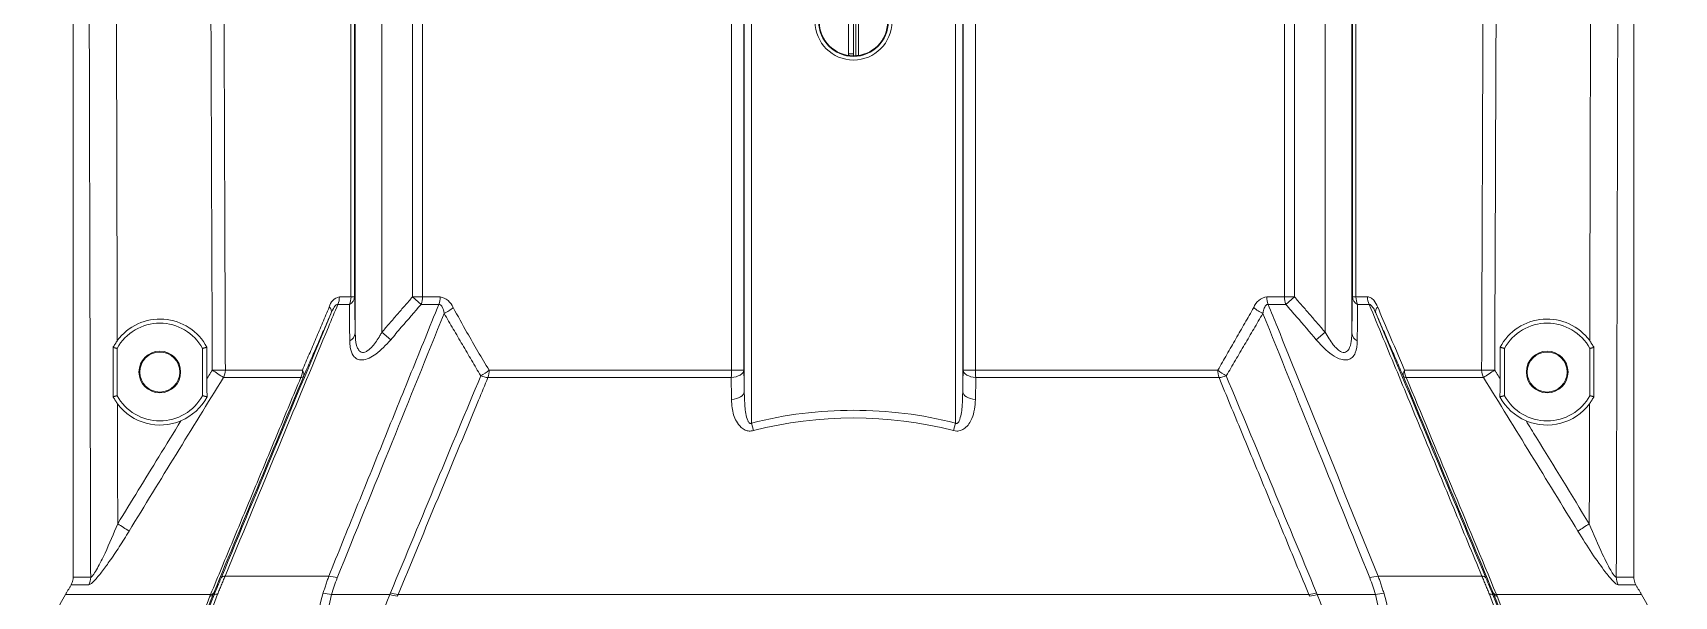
# Model space of a CAD drawing. Extents: x 8 to 113, y 2 to 87.
# Drawn here: x 45.65 to 52.37, y 13.62 to 15.93 of the extents above; entities that cross this region are included whole.
import ezdxf

# ---------------------------------------------------------------- set-up
doc = ezdxf.new("R2010")
doc.units = 0
doc.header["$MEASUREMENT"] = 0
doc.layers.add('OBJECT', color=7, linetype='CONTINUOUS')

msp = doc.modelspace()

# ---------------------------------------------------------------- linework, layer by layer
at = {"layer": 'OBJECT', "linetype": 'Continuous', "lineweight": 15}
for p, q in [((46.9499, 14.8498), (46.9499, 18.7687)), ((46.9648, 18.7671), (46.9648, 14.8498)), ((46.9671, 14.7007), (46.9671, 18.7595)), ((47.0761, 18.7596), (47.0761, 14.7047)), ((47.202, 14.8498), (47.202, 18.767)), ((47.2424, 18.7687), (47.2424, 14.8498)), ((48.508, 14.5498), (48.508, 18.7687)), ((48.5585, 18.7633), (48.5585, 14.5498)), ((48.5599, 18.7588), (48.5599, 14.46)), ((48.5899, 18.7577), (48.5899, 14.3328)), ((49.4245, 18.7577), (49.4245, 14.3328)), ((49.4545, 18.7588), (49.4545, 14.46)), ((49.4559, 14.5498), (49.4559, 18.7633)), ((49.5064, 18.7687), (49.5064, 14.5498)), ((50.772, 14.8498), (50.772, 18.7687)), ((50.8125, 18.767), (50.8125, 14.8498)), ((50.9384, 14.7047), (50.9384, 18.7596)), ((51.0474, 18.7595), (51.0474, 14.7007)), ((51.0497, 14.8498), (51.0497, 18.7671)), ((51.0645, 18.7687), (51.0645, 14.8498)), ((45.8123, 13.7011), (45.8123, 18.3849)), ((52.2022, 18.3849), (52.2022, 13.7011)), ((48.9872, 17.9971), (48.9872, 15.8381)), ((49.0272, 15.8381), (49.0272, 17.9971)), ((49.0072, 15.8366), (49.0072, 16.0327)), ((49.0171, 16.0343), (49.0171, 15.837)), ((48.9872, 15.8447), (49.0072, 15.8447)), ((46.9436, 14.8188), (46.8961, 14.8188)), ((46.9025, 14.8498), (46.9499, 14.8498)), ((46.9648, 14.8498), (46.9499, 14.8498)), ((47.237, 14.8188), (47.202, 14.8498)), ((47.2424, 14.8498), (47.202, 14.8498)), ((47.3095, 14.8188), (47.237, 14.8188)), ((47.2424, 14.8498), (47.3147, 14.8498)), ((50.6998, 14.8498), (50.772, 14.8498)), ((50.7774, 14.8188), (50.705, 14.8188)), ((50.8125, 14.8498), (50.772, 14.8498)), ((50.7774, 14.8188), (50.8125, 14.8498)), ((51.0645, 14.8498), (51.0497, 14.8498)), ((51.0645, 14.8498), (51.1119, 14.8498)), ((51.1184, 14.8188), (51.0708, 14.8188)), ((47.1124, 14.6737), (47.0761, 14.7047)), ((50.902, 14.6737), (50.9384, 14.7047)), ((45.9922, 14.4448), (45.9922, 14.6385)), ((46.3422, 14.4448), (46.3422, 14.6385)), ((51.6722, 14.4448), (51.6722, 14.6385)), ((52.0222, 14.4448), (52.0222, 14.6385)), ((46.7442, 14.5188), (46.4276, 14.5188)), ((46.4355, 14.5498), (46.7512, 14.5498)), ((48.5065, 14.5188), (47.5107, 14.5188)), ((47.5153, 14.5498), (48.508, 14.5498)), ((48.5585, 14.5498), (48.508, 14.5498)), ((49.5064, 14.5498), (49.4559, 14.5498)), ((49.5064, 14.5498), (50.4991, 14.5498)), ((50.5037, 14.5188), (49.508, 14.5188)), ((51.2633, 14.5498), (51.5789, 14.5498)), ((51.5868, 14.5188), (51.2702, 14.5188)), ((48.5977, 14.3018), (48.5899, 14.3328)), ((49.4168, 14.3018), (49.4245, 14.3328)), ((45.876, 13.6701), (45.804, 13.6701)), ((45.8123, 13.7011), (45.8841, 13.7011)), ((46.8588, 13.7057), (46.4342, 13.7057)), ((51.1556, 13.7057), (51.5802, 13.7057)), ((52.1303, 13.7011), (52.2022, 13.7011)), ((52.2105, 13.6701), (52.1385, 13.6701)), ((45.7813, 13.6307), (46.3749, 13.6307)), ((46.3892, 13.6289), (46.3853, 13.6306)), ((46.8706, 13.6307), (47.1088, 13.6307)), ((47.1428, 13.6307), (50.8717, 13.6307)), ((51.1438, 13.6307), (50.9056, 13.6307)), ((51.6252, 13.6289), (51.6292, 13.6306)), ((51.6396, 13.6307), (52.2332, 13.6307))]:
    msp.add_line(p, q, dxfattribs=at)
at = {"layer": 'OBJECT', "linetype": 'Continuous', "lineweight": 15, "flags": 128}
for points in [[(48.5065, 14.5188), (48.5169, 14.5202), (48.5267, 14.5226), (48.5356, 14.5257), (48.5433, 14.5296), (48.5496, 14.5341), (48.5544, 14.539), (48.5574, 14.5443), (48.5585, 14.5498)], [(49.508, 14.5188), (49.4976, 14.5202), (49.4878, 14.5226), (49.4789, 14.5257), (49.4711, 14.5296), (49.4648, 14.5341), (49.4601, 14.539), (49.4571, 14.5443), (49.4559, 14.5498)], [(48.5077, 14.429), (48.5181, 14.4305), (48.5279, 14.4328), (48.5369, 14.436), (48.5446, 14.4399), (48.551, 14.4443), (48.5557, 14.4493), (48.5588, 14.4546), (48.5599, 14.46)], [(49.5068, 14.429), (49.4963, 14.4305), (49.4865, 14.4328), (49.4776, 14.436), (49.4698, 14.4399), (49.4635, 14.4443), (49.4587, 14.4493), (49.4557, 14.4546), (49.4545, 14.46)]]:
    msp.add_lwpolyline(points, dxfattribs=at)
at = {"layer": 'OBJECT', "linetype": 'Continuous', "lineweight": 15}
for centre, radius in [((46.1672, 14.5417), 0.0853), ((46.1672, 14.5417), 0.082), ((51.8472, 14.5417), 0.0853), ((51.8472, 14.5417), 0.082)]:
    msp.add_circle(centre, radius, dxfattribs=at)
for centre, radius, start, end in [((49.0072, 15.9767), 0.1573, 180, 0), ((49.0072, 15.9767), 0.1423, 180, 0), ((49.0072, 15.9767), 0.14, 180, 270), ((49.0072, 15.9767), 0.14, 180, 0), ((49.0072, 15.9767), 0.14, 270, 0), ((46.9147, 14.7963), 0.0548, 102.80011, 167.89257), ((46.844, 14.7889), 0.0255, 348.06458, 48.0057), ((46.8265, 14.8494), 0.076, 336.19638, 0.25028), ((46.9263, 14.8533), 0.0386, 296.60885, 354.77314), ((46.8725, 14.8494), 0.0775, 336.70074, 0.26223), ((47.1538, 14.8493), 0.0886, 339.85575, 0.31239), ((47.2227, 14.8492), 0.092, 340.64606, 0.31878), ((47.3012, 14.7783), 0.0727, 22.10811, 79.3164), ((47.2615, 14.9328), 0.1662, 294.72174, 310.09406), ((50.7098, 14.7825), 0.068, 98.51176, 160.06373), ((50.7529, 14.9328), 0.1662, 229.90594, 245.27826), ((50.7918, 14.8492), 0.092, 179.68122, 199.35394), ((50.8606, 14.8493), 0.0886, 179.68761, 200.14425), ((51.0881, 14.8533), 0.0386, 185.22686, 243.39115), ((51.142, 14.8494), 0.0775, 179.73777, 203.29926), ((51.1879, 14.8494), 0.076, 179.74972, 203.80362), ((51.1704, 14.7889), 0.0255, 131.9943, 191.93542), ((46.1672, 14.5417), 0.2, 28.95502, 151.04498), ((46.1679, 14.5416), 0.2172, 27.82733, 143.63339), ((51.8466, 14.5416), 0.2172, 36.36661, 152.17267), ((51.8472, 14.5417), 0.2, 28.95502, 151.04498), ((46.929, 14.7047), 0.0383, 294.17327, 354.05364), ((51.0855, 14.7047), 0.0383, 185.94636, 245.82673), ((130.1335, -37.3371), 98.4667, 148.22174, 148.651317), ((46.3801, 16.7251), 2.176, 270.04999, 271.45989), ((46.0396, 13.9837), 0.661, 54.05193, 58.80204), ((46.3711, 14.5497), 0.0645, 331.34471, 0.07187), ((46.6795, 14.5495), 0.0717, 334.60064, 0.20467), ((46.7438, 14.534), 0.0153, 271.57464, 326.33368), ((46.7311, 14.5326), 0.0264, 344.53141, 40.45253), ((47.3982, 14.6813), 0.1761, 298.09284, 311.67995), ((47.5274, 14.6522), 0.1345, 249.87779, 262.87734), ((47.4121, 14.5492), 0.1032, 342.86213, 0.3249), ((48.2102, 14.5489), 0.2978, 354.18166, 0.15634), ((49.8042, 14.5489), 0.2978, 179.84366, 185.81834), ((50.6023, 14.5492), 0.1032, 179.6751, 197.13787), ((50.6162, 14.6813), 0.1761, 228.32005, 241.90716), ((50.487, 14.6522), 0.1345, 277.12266, 290.12221), ((51.2834, 14.5326), 0.0264, 139.54747, 195.46859), ((51.2706, 14.534), 0.0153, 213.66632, 268.42536), ((51.335, 14.5495), 0.0717, 179.79533, 205.39936), ((-326.801, -143.2557), 409.6713, 22.516949, 22.651466), ((51.6434, 14.5497), 0.0645, 179.92813, 208.65529), ((51.6343, 16.7251), 2.176, 268.54011, 269.95001), ((51.9748, 13.9837), 0.661, 121.19796, 125.94807), ((-32.037, -37.2867), 98.3704, 31.348472, 31.77847), ((46.1672, 14.5417), 0.2, 208.95502, 331.04498), ((46.1679, 14.5416), 0.2172, 216.64978, 293.3195), ((46.1696, 14.5409), 0.2159, 292.97835, 332.19926), ((49.0072, 12.6935), 1.6916, 75.71804, 104.28196), ((51.8457, 14.5418), 0.217, 207.90354, 246.91884), ((51.8472, 14.5417), 0.2, 208.95502, 331.04498), ((51.8466, 14.5416), 0.2172, 246.6805, 323.35022), ((49.0072, 12.7188), 1.6351, 75.49423, 104.50577), ((45.6746, 13.3792), 0.6285, 54.31291, 59.363), ((52.3399, 13.3792), 0.6285, 120.637, 125.68709), ((45.821, 13.701), 0.0631, 330.6115, 0.03398), ((46.4324, 13.688), 0.0178, 84.12543, 142.71917), ((46.85, 13.5793), 0.1268, 70.071, 85.99523), ((51.1645, 13.5793), 0.1268, 94.00477, 109.929), ((51.5821, 13.688), 0.0178, 37.28083, 95.87457), ((52.1934, 13.701), 0.0631, 179.96602, 209.3885), ((46.6473, 13.1307), 1, 149.99949, 179.99998), ((47.5824, 13.1367), 1.3047, 158.0656, 180.26449), ((47.6002, 13.1383), 1.3109, 157.94264, 180.33149), ((47.5901, 13.1386), 1.2971, 157.78862, 180.3479), ((47.6285, 13.1368), 1.3212, 157.99342, 180.26235), ((46.3726, 13.6395), 0.0155, 268.12985, 324.61092), ((46.375, 13.6467), 0.016, 269.44617, 325.47501), ((46.3991, 13.6172), 0.0153, 73.03127, 130.12412), ((48.7254, 13.131), 1.9563, 165.09851, 180.00945), ((48.87, 13.1292), 2.0613, 165.91891, 179.9573), ((46.8405, 13.5046), 0.1296, 76.56455, 92.45497), ((48.3118, 13.1387), 1.2997, 157.75668, 180.353), ((47.1528, 13.7562), 0.133, 250.69161, 264.46932), ((47.1574, 13.7627), 0.1328, 249.88611, 263.6662), ((50.857, 13.7627), 0.1328, 276.3338, 290.11389), ((50.8616, 13.7562), 0.133, 275.53068, 289.30839), ((49.7023, 13.1387), 1.3, 359.6497, 22.24063), ((51.174, 13.5046), 0.1296, 87.54503, 103.43545), ((49.1443, 13.1291), 2.0615, 0.04335, 14.08044), ((49.2891, 13.131), 1.9562, 359.99036, 14.90168), ((51.6154, 13.6172), 0.0153, 49.87588, 106.96873), ((50.3956, 13.1386), 1.3115, 359.65411, 22.09012), ((50.4234, 13.1384), 1.2981, 359.66127, 22.20222), ((51.6394, 13.6467), 0.016, 214.52499, 270.55383), ((50.4148, 13.1384), 1.3104, 359.6638, 22.06206), ((51.6418, 13.6395), 0.0155, 215.38908, 271.87015), ((50.4349, 13.1373), 1.3019, 359.71167, 21.95824), ((51.3672, 13.1307), 1, 0.00002, 30.00051)]:
    msp.add_arc(centre, radius, start, end, dxfattribs=at)
for points, knots in [([(46.382, 14.5491), (46.3805, 14.952), (46.3773, 15.7852), (46.3722, 17.1551), (46.3687, 18.122), (46.3667, 18.6586)], [0, 0, 0, 0, 0.294131, 0.608268, 1, 1, 1, 1]), ([(46.4206, 18.6593), (46.4208, 18.618), (46.4215, 18.4114), (46.4246, 17.5434), (46.4293, 16.2149), (46.4337, 15.0517), (46.4355, 14.5498)], [0, 0, 0, 0, 0.030171, 0.150856, 0.633595, 1, 1, 1, 1]), ([(51.5789, 14.5498), (51.579, 14.5856), (51.5798, 14.7867), (51.583, 15.6491), (51.5879, 16.9831), (51.592, 18.1519), (51.5938, 18.6593)], [0, 0, 0, 0, 0.026129, 0.146813, 0.629552, 1, 1, 1, 1]), ([(51.6477, 18.6586), (51.6462, 18.2283), (51.643, 17.3677), (51.638, 15.9978), (51.6344, 15.0583), (51.6324, 14.5491)], [0, 0, 0, 0, 0.314137, 0.628275, 1, 1, 1, 1]), ([(45.8841, 13.7011), (45.8839, 13.7788), (45.8828, 14.1899), (45.8787, 15.7704), (45.8751, 17.2732), (45.8723, 18.4426)], [0, 0, 0, 0, 0.049218, 0.260105, 1, 1, 1, 1]), ([(52.1422, 18.4426), (52.142, 18.3592), (52.141, 17.9426), (52.1372, 16.3621), (52.1333, 14.8649), (52.1303, 13.7011)], [0, 0, 0, 0, 0.052722, 0.263609, 1, 1, 1, 1]), ([(45.9852, 17.9267), (45.9858, 17.6688), (45.9874, 16.9806), (45.99, 15.8951), (45.992, 15.0676), (45.993, 14.6704)], [0, 0, 0, 0, 0.237589, 0.634043, 1, 1, 1, 1]), ([(52.0215, 14.6704), (52.0218, 14.8216), (52.0233, 15.4032), (52.0259, 16.4886), (52.0281, 17.4228), (52.0292, 17.9267)], [0, 0, 0, 0, 0.13935, 0.535804, 1, 1, 1, 1]), ([(46.8961, 14.8188), (46.8832, 14.7878), (46.8108, 14.6138), (46.6565, 14.2428), (46.5158, 13.9027), (46.4342, 13.7057)], [0, 0, 0, 0, 0.083466, 0.469044, 1, 1, 1, 1]), ([(46.8961, 14.8188), (46.8946, 14.8186), (46.8918, 14.8183), (46.8865, 14.8143), (46.878, 14.8035), (46.8727, 14.7918), (46.869, 14.7836)], [0, 0, 0, 0, 0.128041, 0.255391, 0.47932, 1, 1, 1, 1]), ([(46.9447, 14.6697), (46.9444, 14.7009), (46.9441, 14.7509), (46.9437, 14.8003), (46.9436, 14.8188)], [0, 0, 0, 0, 0.624896, 1, 1, 1, 1]), ([(47.237, 14.8188), (47.2099, 14.7876), (47.1681, 14.7395), (47.1269, 14.6908), (47.1124, 14.6737)], [0, 0, 0, 0, 0.648493, 1, 1, 1, 1]), ([(47.331, 14.7818), (47.3293, 14.7914), (47.327, 14.8036), (47.3194, 14.8148), (47.3146, 14.8185), (47.3109, 14.8187), (47.3095, 14.8188)], [0, 0, 0, 0, 0.580897, 0.740076, 0.900892, 1, 1, 1, 1]), ([(47.3686, 14.8057), (47.3871, 14.7714), (47.4339, 14.6851), (47.4847, 14.6007), (47.5153, 14.5498)], [0, 0, 0, 0, 0.396331, 1, 1, 1, 1]), ([(50.705, 14.8188), (50.7033, 14.8186), (50.7, 14.8184), (50.6949, 14.8147), (50.6887, 14.8055), (50.6853, 14.7934), (50.6838, 14.7842), (50.6834, 14.7818)], [0, 0, 0, 0, 0.116849, 0.233193, 0.437974, 0.854434, 1, 1, 1, 1]), ([(50.705, 14.8188), (50.7175, 14.7878), (50.7879, 14.6138), (50.9378, 14.2428), (51.0757, 13.9027), (51.1556, 13.7057)], [0, 0, 0, 0, 0.083458, 0.469006, 1, 1, 1, 1]), ([(50.902, 14.6737), (50.8753, 14.7052), (50.834, 14.7538), (50.7922, 14.8019), (50.7774, 14.8188)], [0, 0, 0, 0, 0.648491, 1, 1, 1, 1]), ([(51.0708, 14.8188), (51.0706, 14.7879), (51.0703, 14.7385), (51.0699, 14.6885), (51.0698, 14.6697)], [0, 0, 0, 0, 0.624898, 1, 1, 1, 1]), ([(51.1119, 14.8498), (51.1164, 14.849), (51.1254, 14.8475), (51.1406, 14.8337), (51.1484, 14.818), (51.1534, 14.8078)], [0, 0, 0, 0, 0.26318, 0.525234, 1, 1, 1, 1]), ([(51.1455, 14.7836), (51.1424, 14.7905), (51.1378, 14.8007), (51.1302, 14.8117), (51.1249, 14.8169), (51.1209, 14.8187), (51.119, 14.8188), (51.1184, 14.8188)], [0, 0, 0, 0, 0.437726, 0.65223, 0.821699, 0.945105, 1, 1, 1, 1]), ([(51.1534, 14.8078), (51.1677, 14.774), (51.2048, 14.6868), (51.2411, 14.6018), (51.2633, 14.5498)], [0, 0, 0, 0, 0.387427, 1, 1, 1, 1]), ([(46.4183, 13.6988), (46.4951, 13.8843), (46.645, 14.246), (46.7956, 14.6075), (46.869, 14.7836)], [0, 0, 0, 0, 0.513008, 1, 1, 1, 1]), ([(47.331, 14.7818), (47.2602, 14.6061), (47.1145, 14.245), (46.9682, 13.8838), (46.8932, 13.6984)], [0, 0, 0, 0, 0.486656, 1, 1, 1, 1]), ([(51.1213, 13.6984), (51.0462, 13.8838), (50.9, 14.245), (50.7543, 14.6061), (50.6834, 14.7818)], [0, 0, 0, 0, 0.513344, 1, 1, 1, 1]), ([(51.1455, 14.7836), (51.2188, 14.6075), (51.3694, 14.246), (51.5193, 13.8843), (51.5962, 13.6988)], [0, 0, 0, 0, 0.486991, 1, 1, 1, 1]), ([(47.1124, 14.6737), (47.093, 14.6525), (47.0654, 14.6225), (47.0236, 14.5971), (46.9964, 14.5894), (46.9736, 14.5934), (46.9553, 14.6103), (46.9461, 14.6375), (46.9451, 14.6603), (46.9447, 14.6697)], [0, 0, 0, 0, 0.269459, 0.38121, 0.493906, 0.593567, 0.708386, 0.879636, 1, 1, 1, 1]), ([(46.9671, 14.7007), (46.9679, 14.6832), (46.9689, 14.6598), (46.9781, 14.6357), (46.9861, 14.6255), (46.9963, 14.6214), (47.0075, 14.6229), (47.0221, 14.631), (47.0443, 14.6528), (47.0622, 14.6798), (47.0735, 14.7001), (47.0761, 14.7047)], [0, 0, 0, 0, 0.248555, 0.333335, 0.418738, 0.477068, 0.535602, 0.604493, 0.713168, 0.934338, 1, 1, 1, 1]), ([(51.0698, 14.6697), (51.0686, 14.6523), (51.0666, 14.6254), (51.0506, 14.6005), (51.0318, 14.5903), (51.0087, 14.5911), (50.9801, 14.6026), (50.9425, 14.6289), (50.9172, 14.6569), (50.902, 14.6737)], [0, 0, 0, 0, 0.224316, 0.345841, 0.447966, 0.550598, 0.643263, 0.786621, 1, 1, 1, 1]), ([(50.9384, 14.7047), (50.9487, 14.6869), (50.9627, 14.6627), (50.9854, 14.6374), (50.9995, 14.6263), (51.0124, 14.6216), (51.0223, 14.6225), (51.0318, 14.6288), (51.0417, 14.6458), (51.0465, 14.6717), (51.0471, 14.6927), (51.0474, 14.7007)], [0, 0, 0, 0, 0.252396, 0.341467, 0.431195, 0.49019, 0.549439, 0.605129, 0.701097, 0.88522, 1, 1, 1, 1]), ([(46.7565, 14.5256), (46.6967, 14.3817), (46.5737, 14.0859), (46.4511, 13.7897), (46.3882, 13.6376)], [0, 0, 0, 0, 0.486388, 1, 1, 1, 1]), ([(47.1118, 13.638), (47.175, 13.7902), (47.2979, 14.0864), (47.4212, 14.3822), (47.4812, 14.5259)], [0, 0, 0, 0, 0.514049, 1, 1, 1, 1]), ([(47.5107, 14.5188), (47.4979, 14.4879), (47.426, 14.3146), (47.3033, 14.0187), (47.1935, 13.7534), (47.1428, 13.6307)], [0, 0, 0, 0, 0.104198, 0.585846, 1, 1, 1, 1]), ([(50.5333, 14.5259), (50.5932, 14.3822), (50.7166, 14.0864), (50.8395, 13.7902), (50.9027, 13.638)], [0, 0, 0, 0, 0.48595, 1, 1, 1, 1]), ([(51.6263, 13.6376), (51.5633, 13.7897), (51.4407, 14.0859), (51.3177, 14.3817), (51.2579, 14.5256)], [0, 0, 0, 0, 0.513611, 1, 1, 1, 1]), ([(46.3606, 14.4402), (46.3604, 14.454), (46.3601, 14.4777), (46.36, 14.503), (46.36, 14.5136)], [0, 0, 0, 0, 0.579965, 1, 1, 1, 1]), ([(48.5599, 14.46), (48.5606, 14.4405), (48.5618, 14.4013), (48.5667, 14.3595), (48.5766, 14.3382), (48.5793, 14.3342), (48.5822, 14.3318), (48.5846, 14.331), (48.5871, 14.3311), (48.5888, 14.332), (48.5897, 14.3326), (48.5899, 14.3328)], [0, 0, 0, 0, 0.41911, 0.839951, 0.8802, 0.924729, 0.942602, 0.960653, 0.976828, 0.994028, 1, 1, 1, 1]), ([(49.4245, 14.3328), (49.4253, 14.3323), (49.4266, 14.3314), (49.4288, 14.331), (49.431, 14.3313), (49.4336, 14.3328), (49.4382, 14.3379), (49.4479, 14.362), (49.453, 14.4042), (49.454, 14.442), (49.4545, 14.46)], [0, 0, 0, 0, 0.018434, 0.032622, 0.046846, 0.064939, 0.096407, 0.193735, 0.61436, 1, 1, 1, 1]), ([(51.6544, 14.5136), (51.6544, 14.4924), (51.6543, 14.4668), (51.6539, 14.444), (51.6539, 14.4402)], [0, 0, 0, 0, 0.832046, 1, 1, 1, 1]), ([(48.5977, 14.3018), (48.5918, 14.3009), (48.5802, 14.299), (48.562, 14.304), (48.5428, 14.317), (48.5214, 14.3471), (48.5098, 14.387), (48.5082, 14.4177), (48.5077, 14.429)], [0, 0, 0, 0, 0.087297, 0.174538, 0.284702, 0.464437, 0.802351, 1, 1, 1, 1]), ([(49.5068, 14.429), (49.5045, 14.4022), (49.5015, 14.3672), (49.4809, 14.3291), (49.4659, 14.3123), (49.4481, 14.3023), (49.4315, 14.2991), (49.4211, 14.301), (49.4168, 14.3018)], [0, 0, 0, 0, 0.463202, 0.605761, 0.74907, 0.84178, 0.935306, 1, 1, 1, 1]), ([(45.9949, 13.92), (46.0509, 14.0117), (46.137, 14.1526), (46.2237, 14.2931), (46.2539, 14.3421)], [0, 0, 0, 0, 0.65133, 1, 1, 1, 1]), ([(51.7606, 14.3421), (51.7744, 14.3197), (51.8611, 14.1792), (51.9472, 14.0383), (52.0196, 13.92)], [0, 0, 0, 0, 0.159832, 1, 1, 1, 1]), ([(45.8841, 13.7011), (45.8856, 13.7016), (45.8889, 13.7029), (45.8985, 13.7156), (45.917, 13.7468), (45.9514, 13.8164), (45.9779, 13.8796), (45.9949, 13.92)], [0, 0, 0, 0, 0.062411, 0.139207, 0.265334, 0.530913, 1, 1, 1, 1]), ([(52.0196, 13.92), (52.0374, 13.8776), (52.0609, 13.8215), (52.0942, 13.7537), (52.1118, 13.7215), (52.1239, 13.705), (52.1284, 13.7013), (52.13, 13.7011), (52.1303, 13.7011)], [0, 0, 0, 0, 0.49037, 0.647323, 0.850236, 0.921686, 0.982753, 1, 1, 1, 1]), ([(46.0412, 13.8897), (46.028, 13.8683), (46.0015, 13.8256), (45.9634, 13.7692), (45.9286, 13.7215), (45.9022, 13.6896), (45.8841, 13.6726), (45.8785, 13.6708), (45.876, 13.6701)], [0, 0, 0, 0, 0.227374, 0.454238, 0.628217, 0.803357, 0.912623, 1, 1, 1, 1]), ([(52.1385, 13.6701), (52.1355, 13.6711), (52.1295, 13.6731), (52.1111, 13.6911), (52.078, 13.731), (52.0288, 13.8006), (51.9922, 13.8593), (51.9732, 13.8897)], [0, 0, 0, 0, 0.101178, 0.20186, 0.374018, 0.675191, 1, 1, 1, 1]), ([(45.804, 13.6701), (45.807, 13.6764), (45.8116, 13.6863), (45.8121, 13.6972), (45.8123, 13.7011)], [0, 0, 0, 0, 0.64356, 1, 1, 1, 1]), ([(46.3892, 13.6289), (46.3892, 13.6289), (46.3991, 13.6526), (46.4087, 13.6757), (46.4183, 13.6988)], [0, 0, 0, 0, 0.00003, 1, 1, 1, 1]), ([(46.8932, 13.6984), (46.8849, 13.676), (46.8767, 13.6536), (46.8706, 13.6307), (46.8706, 13.6307)], [0, 0, 0, 0, 0.999969, 1, 1, 1, 1]), ([(51.1438, 13.6307), (51.1438, 13.6307), (51.1378, 13.6536), (51.1295, 13.676), (51.1213, 13.6984)], [0, 0, 0, 0, 0.000031, 1, 1, 1, 1]), ([(51.5962, 13.6988), (51.6058, 13.6757), (51.6154, 13.6526), (51.6252, 13.6289), (51.6252, 13.6289)], [0, 0, 0, 0, 0.99997, 1, 1, 1, 1]), ([(52.2022, 13.7011), (52.2028, 13.694), (52.2037, 13.6831), (52.2087, 13.6735), (52.2105, 13.6701)], [0, 0, 0, 0, 0.64356, 1, 1, 1, 1]), ([(46.3882, 13.6376), (46.3872, 13.6353), (46.3862, 13.6329), (46.3853, 13.6306), (46.3853, 13.6306)], [0, 0, 0, 0, 0.99971, 1, 1, 1, 1]), ([(47.1088, 13.6307), (47.1088, 13.6307), (47.1098, 13.6331), (47.1108, 13.6356), (47.1118, 13.638)], [0, 0, 0, 0, 0.00028, 1, 1, 1, 1]), ([(50.9027, 13.638), (50.9037, 13.6356), (50.9047, 13.6331), (50.9056, 13.6307), (50.9056, 13.6307)], [0, 0, 0, 0, 0.99972, 1, 1, 1, 1]), ([(51.6292, 13.6306), (51.6292, 13.6306), (51.6282, 13.6329), (51.6272, 13.6353), (51.6263, 13.6376)], [0, 0, 0, 0, 0.00029, 1, 1, 1, 1])]:
    msp.add_open_spline(points, degree=3, knots=knots, dxfattribs=at)
for points in [[(46.7512, 14.5498), (46.8611, 14.8078)], [(46.8588, 13.7057), (47.3095, 14.8188)], [(46.9648, 14.8498), (46.9671, 14.7007)], [(47.0761, 14.7047), (47.202, 14.8498)], [(50.4991, 14.5498), (50.6459, 14.8057)], [(50.8125, 14.8498), (50.9384, 14.7047)], [(51.0474, 14.7007), (51.0497, 14.8498)], [(51.5802, 13.7057), (51.1184, 14.8188)], [(46.869, 14.7836), (46.7565, 14.5256)], [(47.4812, 14.5259), (47.331, 14.7818)], [(50.6834, 14.7818), (50.5333, 14.5259)], [(51.2579, 14.5256), (51.1455, 14.7836)], [(45.993, 14.6704), (45.9757, 14.6427)], [(52.0215, 14.6704), (52.0388, 14.6427)], [(45.9757, 14.6427), (45.9756, 14.4406)], [(45.9757, 14.6427), (45.9922, 14.6385)], [(46.36, 14.643), (46.3422, 14.6385)], [(46.36, 14.5136), (46.36, 14.643)], [(51.6544, 14.5136), (51.6545, 14.643)], [(51.6545, 14.643), (51.6722, 14.6385)], [(52.0388, 14.6427), (52.0222, 14.6385)], [(52.0388, 14.6427), (52.0388, 14.4406)], [(46.36, 14.5136), (46.382, 14.5491)], [(46.3749, 13.6307), (46.7442, 14.5188)], [(48.5077, 14.429), (48.5065, 14.5188)], [(48.5585, 14.5498), (48.5599, 14.46)], [(49.4545, 14.46), (49.4559, 14.5498)], [(49.508, 14.5188), (49.5068, 14.429)], [(50.8717, 13.6307), (50.5037, 14.5188)], [(51.6324, 14.5491), (51.6544, 14.5136)], [(45.9756, 14.4406), (45.9922, 14.4448)], [(45.9756, 14.4406), (45.9936, 14.4119)], [(45.9936, 14.4119), (45.9949, 13.92)], [(46.3606, 14.4402), (46.3422, 14.4448)], [(51.6539, 14.4402), (51.6722, 14.4448)], [(52.0196, 13.92), (52.0208, 14.4119)], [(52.0388, 14.4406), (52.0208, 14.4119)], [(52.0388, 14.4406), (52.0222, 14.4448)], [(45.7813, 13.6307), (45.804, 13.6701)], [(46.4342, 13.7057), (46.4036, 13.6318)], [(46.8349, 13.6341), (46.8588, 13.7057)], [(51.1556, 13.7057), (51.1795, 13.6341)], [(51.6109, 13.6318), (51.5802, 13.7057)], [(52.2105, 13.6701), (52.2332, 13.6307)], [(46.3721, 13.6241), (46.3749, 13.6307)], [(47.1428, 13.6307), (47.14, 13.6238)], [(50.8745, 13.6238), (50.8717, 13.6307)], [(51.6396, 13.6307), (51.6423, 13.6241)]]:
    msp.add_open_spline(points, degree=1, dxfattribs=at)

doc.saveas('drawing.dxf')
